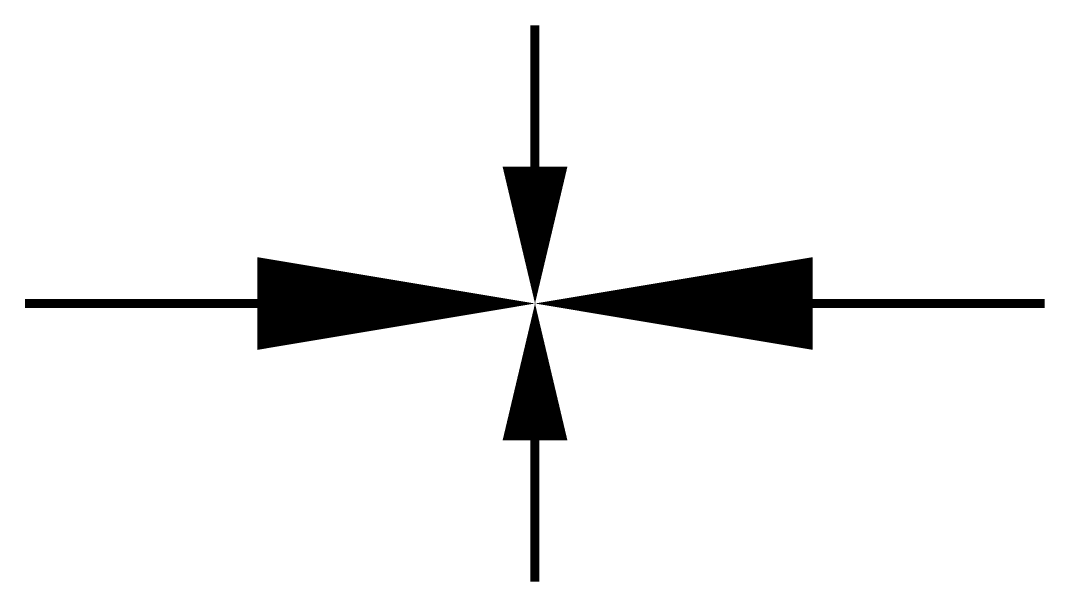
# Model space of a CAD drawing. Extents: x 0 to 11.1, y -0.1 to 6.1.
import ezdxf

# ---------------------------------------------------------------- set-up
doc = ezdxf.new("R2010")
doc.units = 0
doc.header["$MEASUREMENT"] = 0
doc.layers.get('0').update_dxf_attribs({"linetype": 'CONTINUOUS'})

msp = doc.modelspace()

# ---------------------------------------------------------------- linework, layer by layer
at = {"const_width": 0.1}
for points in [[(5.501, 4.298), (5.501, 6.004)], [(3.785, 3), (0, 3)], [(7.221, 3), (11.005, 3)], [(5.501, 1.703), (5.501, -0.003)]]:
    msp.add_lwpolyline(points, dxfattribs=at)
for points in [[(5.503, 3, 0, 0.7, 0), (5.503, 4.478, 0.7, 0.7, 0)], [(5.503, 3, 0, 1, 0), (2.507, 3, 1, 1, 0)], [(5.503, 3, 0, 1, 0), (8.499, 3, 1, 1, 0)], [(5.503, 3, 0, 0.7, 0), (5.503, 1.522, 0.7, 0.7, 0)]]:
    msp.add_lwpolyline(points, format="xyseb")

doc.saveas('drawing.dxf')
